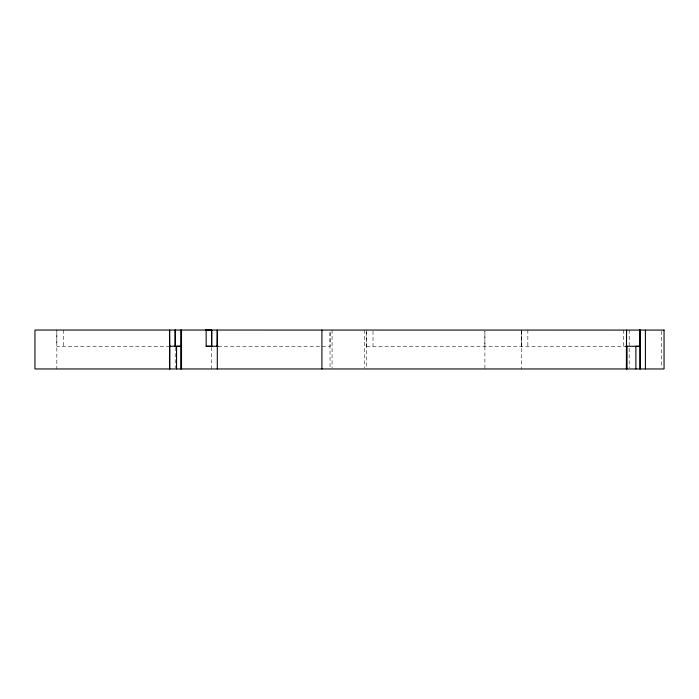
<?xml version="1.0" encoding="UTF-8"?>
<svg xmlns="http://www.w3.org/2000/svg" width="699" height="699" viewBox="0 0 699 699"><rect width="100%" height="100%" fill="white"/><g stroke="black" fill="none" stroke-linecap="round" stroke-linejoin="round"><path stroke-width="0.52" stroke-dasharray="3.5 2.62" d="M366.521 346.285L366.521 330.042L366.521 368.958M521.367 346.276L521.367 330.042L521.367 346.293M169.743 346.276L56.837 346.258L56.837 330.042L56.837 368.958M218.167 346.258L330.042 346.285L330.042 331.125L330.042 368.958M366.521 346.258L626.522 346.293M484.888 346.276L484.888 331.143L484.888 368.958M661.621 331.125L661.621 367.875M629.187 330.042L629.187 367.875M623.517 330.042L623.517 346.258M527.85 330.042L527.85 346.258M521.367 330.042L521.367 368.958M373.013 331.125L373.013 346.258M364.494 330.042L364.494 367.875M332.069 330.042L332.069 367.875M211.683 347.342L211.683 368.958M175.204 347.342L175.204 367.875M63.321 330.042L63.321 346.258"/><path stroke-width="1.05" d="M206.153 346.267L206.153 330.059L211.683 330.05L211.683 346.258L206.153 346.267L218.193 346.267M211.683 346.267L211.683 330.042M626.531 368.958L626.531 330.085L626.356 368.958M635.88 368.958L635.88 346.293L639.725 346.285L639.725 330.042L640.476 330.085L640.476 368.958M205.366 330.059L206.153 330.059M625.605 346.258L639.725 346.285M170.399 346.276L169.743 346.276L169.586 330.059L169.586 368.958M216.48 346.267L217.136 346.267L217.293 330.059L217.293 368.958M626.522 346.293L627.003 346.293L627.003 368.958M645.404 330.085L645.404 368.958M639.725 330.042L639.734 368.958M321.916 330.068L321.916 368.958M181.513 368.958L181.513 330.059L180.726 330.059L180.726 368.958M176.576 368.958L176.576 346.276L180.726 346.267L169.77 346.258L169.752 368.958M175.204 330.042L175.204 346.267L175.204 330.042M664.05 330.085L34.95 330.042L34.95 368.958L664.05 368.958L664.05 330.042"/></g></svg>
